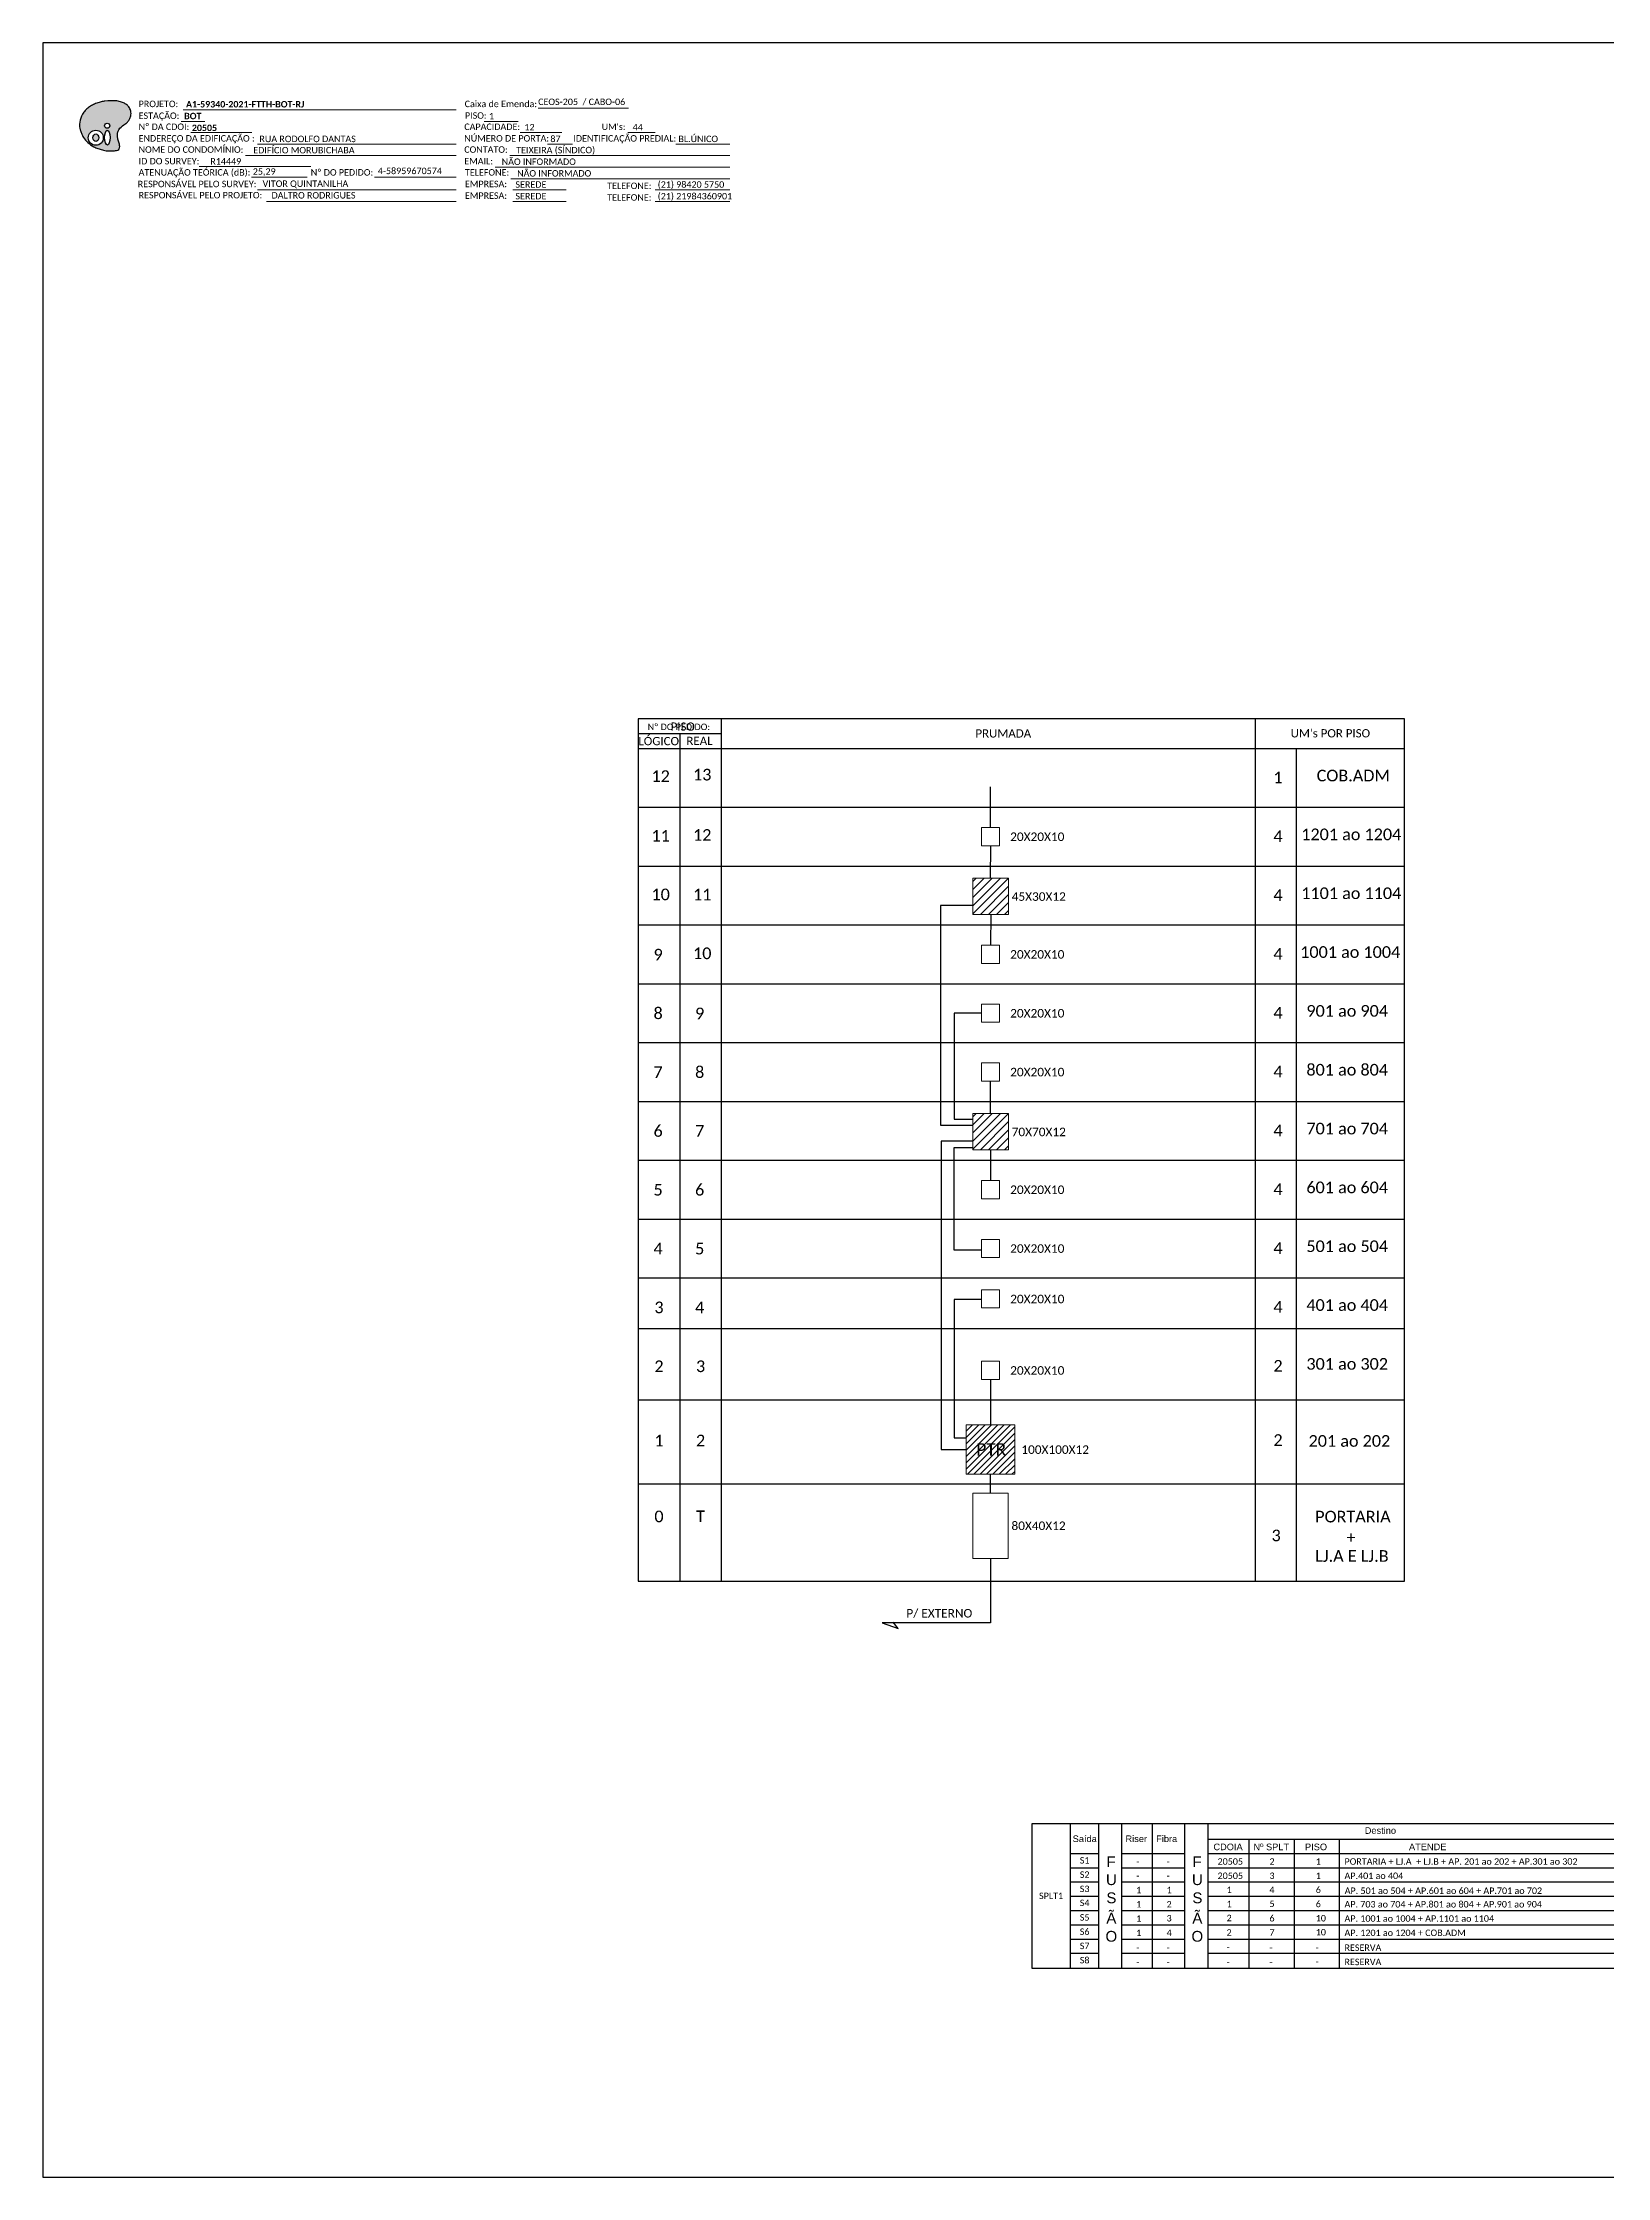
# Model space of a CAD drawing. Header units: metres. Extents: x -1286 to 444, y -503 to 94.
# Drawn here: x -397 to 38, y -500 to 94 of the extents above; entities that cross this region are included whole.
import ezdxf
from ezdxf.enums import TextEntityAlignment as Align

# ---------------------------------------------------------------- set-up
doc = ezdxf.new("R2010")
doc.units = ezdxf.units.M
doc.styles.add('ARIAL', font='arial.ttf')
doc.styles.add('WMF-Calibri0', font='calibri.ttf')
doc.styles.add('WMF-Calibri1', font='calibrib.ttf')

# ---------------------------------------------------------------- blocks, each defined once
blk = doc.blocks.new('OI')
h = blk.add_hatch(color=40)
edge = h.paths.add_edge_path()
edge.add_spline(control_points=[(4.35, -0.67), (3.92, -0.99), (3.26, -1.5), (2.81, -2.59), (2.9, -3.5), (3.06, -4.27), (3.31, -4.85), (3.37, -5.39), (3.4, -5.88), (3.2, -6.4), (2.54, -6.61), (1.65, -6.63), (0.55, -6.67), (-0.56, -6.42), (-1.61, -6.14), (-2.77, -5.61), (-3.92, -4.77), (-4.89, -3.7), (-5.34, -2.65), (-5.6, -1.94), (-5.85, -0.96), (-5.71, 0.47), (-5.1, 2.02), (-4.14, 3.02), (-3.3, 3.61), (-2.37, 4.16), (-1.36, 4.44), (-0.56, 4.7), (0.79, 4.85), (2.24, 4.97), (3.79, 4.57), (4.67, 4.21), (5.44, 3.65), (5.76, 2.99), (6.03, 2.21), (6.01, 1.46), (5.72, 0.64), (5.31, 0.08), (4.88, -0.38), (4.51, -0.55), (4.35, -0.67)], knot_values=[0, 0, 0, 0, 1.60434, 2.417191, 3.427595, 4.282808, 4.776746, 5.304182, 5.888771, 6.258406, 6.858137, 7.79129, 8.986195, 10.124242, 11.187857, 12.242908, 13.953784, 15.414161, 16.515391, 17.349188, 17.675853, 19.552021, 21.515531, 22.568638, 23.63245, 24.621084, 25.782718, 26.745347, 27.142653, 29.870543, 31.004649, 31.921532, 32.709589, 33.801391, 34.042471, 35.192333, 35.971461, 36.628871, 37.254359, 37.836911, 37.836911, 37.836911, 37.836911], degree=3, periodic=0)
h.paths.add_polyline_path([(1.13, -0.87, -1), (-0.04, -0.87, -1)], flags=16)
edge = h.paths.add_edge_path(flags=16)
edge.add_ellipse((0.56, -3.59), major_axis=(-0.02, 1.71), ratio=0.361305, start_angle=0, end_angle=360)
h.paths.add_polyline_path([(-0.36, -3.62, -1), (-3.8, -3.62, -1)], flags=16)
edge = h.paths.add_edge_path(flags=0)
edge.add_ellipse((-2.08, -3.62), major_axis=(0, 0.885), ratio=0.758294, start_angle=0, end_angle=360)
at = {"color": 40}
for centre, radius in [((-2.08, -3.62), 1.72), ((0.54, -0.87), 0.587)]:
    blk.add_circle(centre, radius, dxfattribs=at)
blk.add_ellipse((-2.08, -3.62), major_axis=(0, 0.885), ratio=0.758294, start_param=-3.141592653589792, end_param=3.141592653589792, dxfattribs=at)
blk.add_ellipse((0.56, -3.59), major_axis=(-0.02, 1.71), ratio=0.361305, dxfattribs=at)
at = {"color": 40, "start_tangent": (-0.800898, -0.598801), "end_tangent": (-0.800898, -0.598801)}
blk.add_spline([(4.35, -0.67), (3.2, -1.78), (2.9, -2.54), (2.92, -3.55), (3.12, -4.38), (3.28, -4.85), (3.37, -5.37), (3.35, -5.95), (3.2, -6.29), (2.66, -6.55), (1.73, -6.63), (0.54, -6.62), (-0.58, -6.41), (-1.6, -6.11), (-2.56, -5.67), (-3.95, -4.67), (-4.89, -3.56), (-5.37, -2.56), (-5.64, -1.78), (-5.72, -1.46), (-5.63, 0.42), (-4.84, 2.22), (-4.13, 2.99), (-3.27, 3.62), (-2.4, 4.09), (-1.3, 4.47), (-0.37, 4.72), (0.02, 4.77), (2.75, 4.8), (3.85, 4.53), (4.69, 4.16), (5.31, 3.68), (5.85, 2.73), (5.93, 2.5), (5.94, 1.35), (5.67, 0.62), (5.29, 0.08), (4.84, -0.36), (4.35, -0.67)], degree=3, dxfattribs=at)

msp = doc.modelspace()

# ---------------------------------------------------------------- hatches: boundary and pattern name
h = msp.add_hatch()
h.set_pattern_fill('LINE', color=1, scale=0.5, angle=45)
h.set_pattern_definition([(45, (65.9273, 49.1156), (-1.122532, 1.122532), [])])
h.paths.add_polyline_path([(-138.13, -148.36), (-128.23, -148.36), (-128.23, -138.32), (-138.13, -138.32)])
h = msp.add_hatch()
h.set_pattern_fill('LINE', color=1, scale=0.5, angle=45)
h.set_pattern_definition([(45, (65.9273, -16.3719), (-1.122532, 1.122532), [])])
h.paths.add_polyline_path([(-138.13, -213.85), (-128.23, -213.85), (-128.23, -203.81), (-138.13, -203.81)])
h = msp.add_hatch()
h.set_pattern_fill('ANSI31', color=1, scale=10, style=0)
h.set_pattern_definition([(45, (-751.6422, -688.1421), (-0.8838835, 0.8838835), [])])
h.paths.add_polyline_path([(-126.45, -290.42), (-140.02, -290.42), (-140.02, -304.18), (-126.45, -304.18)])
h.paths.add_polyline_path([(-137.57, -299.83), (-128.14, -299.83), (-128.14, -294.68), (-137.57, -294.68)], flags=24)

# ---------------------------------------------------------------- linework, layer by layer
for p, q in [((-121.68, -401.31), (88.58, -401.31)), ((-121.68, -441.72), (-121.68, -401.31)), ((-111.02, -401.31), (-111.02, -441.72)), ((-103.14, -401.31), (-103.14, -441.72)), ((-96.66, -441.72), (-96.66, -401.31)), ((-88.21, -401.31), (-88.21, -441.72)), ((-79.2, -401.31), (-79.2, -441.72)), ((-72.72, -401.31), (-72.72, -441.72)), ((-111.02, -409.69), (-103.14, -409.69)), ((-96.66, -409.69), (-79.2, -409.69)), ((-72.72, -405.72), (88.58, -405.72)), ((-72.72, -409.69), (88.58, -409.69)), ((-61.31, -405.72), (-61.31, -441.72)), ((-48.74, -405.72), (-48.74, -441.72)), ((-36.19, -405.72), (-36.19, -441.72)), ((-111.02, -413.65), (-103.14, -413.65)), ((-96.66, -413.65), (-79.2, -413.65)), ((-72.72, -413.65), (88.58, -413.65)), ((-111.02, -417.62), (-103.14, -417.62)), ((-111.02, -421.59), (-103.14, -421.59)), ((-96.66, -417.62), (-79.2, -417.62)), ((-96.66, -421.59), (-79.2, -421.59)), ((-72.72, -417.62), (88.58, -417.62)), ((-72.72, -421.59), (88.58, -421.59)), ((-111.02, -425.56), (-103.14, -425.56)), ((-96.66, -425.56), (-79.2, -425.56)), ((-72.72, -425.56), (88.58, -425.56)), ((-111.02, -429.53), (-103.14, -429.53)), ((-111.02, -433.5), (-103.14, -433.5)), ((-96.66, -429.53), (-79.2, -429.53)), ((-96.66, -433.5), (-79.2, -433.5)), ((-72.72, -429.53), (88.58, -429.53)), ((-72.72, -433.5), (88.58, -433.5)), ((-111.02, -437.46), (-103.14, -437.46)), ((-96.66, -437.46), (-79.2, -437.46)), ((-72.72, -437.46), (88.58, -437.46)), ((88.58, -441.72), (-121.68, -441.72))]:
    msp.add_line(p, q)
msp.add_lwpolyline([(-397.08, -499.81), (443.92, -499.81), (443.92, 94.19), (-397.08, 94.19)], close=True)
at = {"color": 7, "lineweight": 0}
for points in [[(-358.49, 72.24), (-351.94, 72.24)], [(-357.97, 75.52), (-282, 75.52)], [(-274.2, 72.28), (-264.72, 72.28)], [(-259.16, 76.01), (-234.02, 76.01)], [(-355.82, 69.17), (-338.85, 69.17)], [(-337.25, 65.93), (-282, 65.93)], [(-264.15, 69.17), (-252.53, 69.17)], [(-256.57, 65.93), (-249.62, 65.93)], [(-234.21, 69.17), (-226.54, 69.17)], [(-220.87, 65.93), (-205.84, 65.93)], [(-353.5, 59.75), (-322.46, 59.75)], [(-340.66, 62.82), (-282, 62.82)], [(-271.08, 59.58), (-205.81, 59.58)], [(-267.04, 62.82), (-205.81, 62.82)], [(-338.97, 56.79), (-323.46, 56.79)], [(-304.74, 56.79), (-281.97, 56.79)], [(-266.79, 56.34), (-205.81, 56.34)], [(-337.25, 53.23), (-282, 53.23)], [(-334.76, 49.99), (-282, 49.99)], [(-266.18, 53.23), (-251.38, 53.23)], [(-266.18, 49.99), (-251.38, 49.99)], [(-226.58, 53.23), (-205.81, 53.23)], [(-226.58, 49.99), (-205.81, 49.99)]]:
    msp.add_lwpolyline(points, dxfattribs=at)
at = {"color": 0}
for points in [[(-17.99, -93.97), (-231.3, -93.97)], [(-231.3, -98.08), (-208.16, -98.08)], [(-231.3, -102.2), (-17.99, -102.2)]]:
    msp.add_lwpolyline(points, dxfattribs=at)
for points in [[(-231.3, -93.97), (-231.3, -102.2)], [(-208.16, -102.2), (-208.16, -93.97)], [(-59.58, -93.97), (-59.58, -102.2)], [(-17.99, -102.2), (-17.99, -93.97)], [(-219.73, -98.08), (-219.73, -102.2)], [(-231.3, -102.2), (-17.99, -102.2)], [(-231.3, -102.2), (-231.3, -333.96), (-17.99, -333.96), (-17.99, -102.2)], [(-219.73, -102.2), (-219.73, -333.96)], [(-208.16, -333.96), (-208.16, -102.2)], [(-59.58, -102.2), (-59.58, -333.96)], [(-48.01, -333.96), (-48.01, -102.2)], [(-231.3, -118.57), (-17.99, -118.57)], [(-231.3, -134.94), (-17.99, -134.94)], [(-231.3, -151.31), (-17.99, -151.31)], [(-231.3, -167.68), (-17.99, -167.68)], [(-231.3, -184.06), (-17.99, -184.06)], [(-231.3, -200.43), (-17.99, -200.43)], [(-231.3, -216.8), (-17.99, -216.8)], [(-231.3, -233.17), (-17.99, -233.17)], [(-231.3, -249.54), (-17.99, -249.54)], [(-231.3, -263.57), (-17.99, -263.57)], [(-231.3, -283.46), (-17.99, -283.46)], [(-231.3, -306.87), (-17.99, -306.87)]]:
    msp.add_lwpolyline(points)
at = {"color": 3}
for points in [[(-133.24, -124.2), (-133.24, -112.87)], [(-133.24, -129.27), (-133.3, -138.32)], [(-138.15, -145.94), (-147.17, -145.94), (-147.17, -207.07), (-138.13, -207.07)], [(-133.18, -148.36), (-133.24, -156.94)], [(-135.72, -175.85), (-143.38, -175.85), (-143.38, -205.32), (-138.13, -205.32)], [(-133.3, -194.76), (-133.3, -203.81)], [(-138.13, -211.49), (-147.01, -211.49), (-147.01, -297.3), (-140.02, -297.3)], [(-135.72, -241.78), (-143.38, -241.78), (-143.38, -213.2), (-138.13, -213.2)], [(-133.24, -213.85), (-133.24, -222.43)], [(-135.72, -255.5), (-143.38, -255.5), (-143.38, -293.99), (-140.02, -293.99)], [(-133.24, -277.79), (-133.24, -290.42)], [(-133.24, -309.47), (-133.24, -304.18)]]:
    msp.add_lwpolyline(points, dxfattribs=at)
at = {"lineweight": 0}
for points in [[(-130.75, -124.2), (-135.72, -124.2), (-135.72, -129.27), (-130.75, -129.27)], [(-130.75, -156.94), (-135.72, -156.94), (-135.72, -162.01), (-130.75, -162.01)], [(-130.75, -173.31), (-135.72, -173.31), (-135.72, -178.38), (-130.75, -178.38)], [(-130.75, -189.69), (-135.72, -189.69), (-135.72, -194.76), (-130.75, -194.76)], [(-130.75, -222.43), (-135.72, -222.43), (-135.72, -227.5), (-130.75, -227.5)], [(-130.75, -238.8), (-135.72, -238.8), (-135.72, -243.87), (-130.75, -243.87)], [(-130.75, -252.83), (-135.72, -252.83), (-135.72, -257.9), (-130.75, -257.9)], [(-130.75, -272.72), (-135.72, -272.72), (-135.72, -277.79), (-130.75, -277.79)]]:
    msp.add_lwpolyline(points, close=True, dxfattribs=at)
at = {"color": 1, "lineweight": 0}
for points in [[(-128.23, -138.32), (-138.13, -138.32), (-138.13, -148.36), (-128.23, -148.36)], [(-128.23, -203.81), (-138.13, -203.81), (-138.13, -213.85), (-128.23, -213.85)], [(-140.02, -290.42), (-126.45, -290.42), (-126.45, -304.18), (-140.02, -304.18)]]:
    msp.add_lwpolyline(points, close=True, dxfattribs=at)
at = {"color": 7, "lineweight": 0}
msp.add_lwpolyline([(-128.28, -309.47), (-138.19, -309.47), (-138.19, -327.6), (-128.28, -327.6)], close=True, dxfattribs=at)
at = {"color": 1}
for points in [[(-133.24, -327.6), (-133.24, -345.52), (-163.37, -345.52)], [(-163.37, -345.52), (-158.96, -347.11)], [(-158.96, -347.11), (-160.37, -345.29)]]:
    msp.add_lwpolyline(points, dxfattribs=at)

# ---------------------------------------------------------------- block references
at = {"color": 7, "xscale": 1.213923925163967, "yscale": 1.213923925163967, "zscale": 1.213923925163967, "rotation": 0.1532896023949059}
msp.add_blockref('OI', (-379.77, 72.14), dxfattribs=at)

# ---------------------------------------------------------------- texts
at = {"color": 7, "lineweight": 0, "style": 'WMF-Calibri0'}
for s, height, p in [('PROJETO:', 1.793, (-370.37, 76.26)), ('Caixa de Emenda:', 1.7927, (-279.61, 76.26)), ('ESTAÇÃO:', 1.793, (-370.37, 72.98)), ('Nº DA CDOI:', 1.7927, (-370.37, 69.91)), ('CAPACIDADE:', 1.7927, (-279.72, 69.91)), ('PISO:', 1.793, (-279.54, 73.03)), ("UM's:", 1.793, (-241.48, 69.91)), ('ENDEREÇO DA EDIFICAÇÃO :', 1.7927, (-370.37, 66.68)), ('NOME DO CONDOMÍNIO:', 1.7927, (-370.37, 63.56)), ('CONTATO:', 1.793, (-279.72, 63.56)), ('NÚMERO DE PORTA:', 1.7927, (-279.72, 66.68)), ('IDENTIFICAÇÃO PREDIAL:', 1.7927, (-249.35, 66.68)), ('ATENUAÇÃO TEÓRICA (dB):', 1.7927, (-370.37, 57.21)), ('ID DO SURVEY:', 1.7927, (-370.37, 60.33)), ('EMAIL:', 1.793, (-279.72, 60.33)), ('RESPONSÁVEL PELO SURVEY:', 1.7927, (-370.61, 53.98)), ('Nº DO PEDIDO:', 1.7927, (-322.45, 57.21)), ('TELEFONE:', 1.793, (-279.54, 57.21)), ('EMPRESA:', 1.793, (-279.54, 53.98)), ('TELEFONE:', 1.793, (-239.94, 53.47)), ('RESPONSÁVEL PELO PROJETO:', 1.7927, (-370.37, 50.87)), ('EMPRESA:', 1.793, (-279.54, 50.74)), ('TELEFONE:', 1.793, (-239.94, 50.24)), ('Nº DO PEDIDO:', 1.7927, (-228.67, -97.09))]:
    msp.add_text(s, height=height, dxfattribs=at).set_placement(p)
at = {"color": 7}
for s, height, style, p in [('A1-59340-2021-FTTH-BOT-RJ', 1.7927, 'WMF-Calibri1', (-357.17, 76.17)), ('CEOS-205  / CABO-06', 1.7927, 'WMF-Calibri0', (-259.15, 76.85)), ('BOT', 1.793, 'WMF-Calibri1', (-357.69, 72.89)), ('1', 1.79, 'WMF-Calibri0', (-272.85, 72.88)), ('12', 1.793, 'WMF-Calibri0', (-262.98, 69.79)), ('44', 1.793, 'WMF-Calibri0', (-232.86, 69.77)), ('EDIFÍCIO MORUBICHABA', 1.7927, 'WMF-Calibri0', (-338.46, 63.39)), ('RUA RODOLFO DANTAS', 1.7927, 'WMF-Calibri0', (-336.74, 66.52)), ('TEIXEIRA (SÍNDICO)', 1.7927, 'WMF-Calibri0', (-265.26, 63.42)), ('87', 1.793, 'WMF-Calibri0', (-255.75, 66.53)), ('BL.ÚNICO', 1.793, 'WMF-Calibri0', (-220.11, 66.53)), ('R14449', 1.793, 'WMF-Calibri0', (-350.41, 60.28)), ('4-58959670574 ', 1.7927, 'WMF-Calibri0', (-303.79, 57.62)), ('NÃO INFORMADO', 1.7927, 'WMF-Calibri0', (-269.3, 60.18)), ('25,29', 1.793, 'WMF-Calibri0', (-338.59, 57.45)), ('VITOR QUINTANILHA', 1.7927, 'WMF-Calibri0', (-335.86, 54.07)), ('SEREDE', 1.793, 'WMF-Calibri0', (-265.48, 53.83)), ('NÃO INFORMADO', 1.7927, 'WMF-Calibri0', (-265.01, 56.94)), ('(21) 98420 5750', 1.7927, 'WMF-Calibri0', (-225.88, 53.83)), ('DALTRO RODRIGUES', 1.7927, 'WMF-Calibri0', (-333.37, 50.83)), ('SEREDE', 1.793, 'WMF-Calibri0', (-265.48, 50.59)), ('(21) 21984360901', 1.7927, 'WMF-Calibri0', (-225.88, 50.59)), ('COB.ADM', 3.24, 'WMF-Calibri0', (-42.44, -111.36)), ('1201 ao 1204', 3.24, 'WMF-Calibri0', (-46.73, -127.73)), ('20X20X10', 2.373, 'WMF-Calibri0', (-127.75, -127.95)), ('45X30X12', 2.373, 'WMF-Calibri0', (-127.34, -144.6)), ('1101 ao 1104', 3.24, 'WMF-Calibri0', (-46.73, -144.1)), ('20X20X10', 2.373, 'WMF-Calibri0', (-127.75, -160.69)), ('1001 ao 1004', 3.24, 'WMF-Calibri0', (-47.02, -160.47)), ('20X20X10', 2.373, 'WMF-Calibri0', (-127.75, -177.07)), ('901 ao 904', 3.24, 'WMF-Calibri0', (-45.3, -176.84)), ('801 ao 804', 3.24, 'WMF-Calibri0', (-45.3, -193.22)), ('20X20X10', 2.373, 'WMF-Calibri0', (-127.75, -193.44)), ('70X70X12', 2.373, 'WMF-Calibri0', (-127.34, -210.09)), ('701 ao 704', 3.24, 'WMF-Calibri0', (-45.3, -209.59)), ('20X20X10', 2.373, 'WMF-Calibri0', (-127.75, -226.18)), ('601 ao 604', 3.24, 'WMF-Calibri0', (-45.3, -225.96)), ('20X20X10', 2.373, 'WMF-Calibri0', (-127.75, -242.55)), ('501 ao 504', 3.24, 'WMF-Calibri0', (-45.3, -242.33)), ('20X20X10', 2.373, 'WMF-Calibri0', (-127.75, -256.58)), ('401 ao 404', 3.24, 'WMF-Calibri0', (-45.3, -258.7)), ('301 ao 302', 3.24, 'WMF-Calibri0', (-45.3, -275.07)), ('20X20X10', 2.373, 'WMF-Calibri0', (-127.75, -276.47)), ('PTR', 3.433, 'WMF-Calibri0', (-137.16, -298.95)), ('100X100X12', 2.373, 'WMF-Calibri0', (-124.65, -298.49)), ('201 ao 202', 3.24, 'WMF-Calibri0', (-44.69, -296.51)), ('PORTARIA', 3.24, 'WMF-Calibri0', (-42.85, -317.57)), ('80X40X12', 2.373, 'WMF-Calibri0', (-127.4, -319.69)), ('+', 3.24, 'WMF-Calibri0', (-34.12, -323.38)), ('LJ.A E LJ.B', 3.24, 'WMF-Calibri0', (-42.85, -328.53)), ('P/ EXTERNO', 2.373, 'WMF-Calibri0', (-156.66, -344.03)), ('-', 1.79, 'WMF-Calibri0', (-92.67, -412.82)), ('-', 1.79, 'WMF-Calibri0', (-84.21, -412.82)), ('20505', 1.793, 'WMF-Calibri0', (-70.03, -412.82)), ('20505', 1.793, 'WMF-Calibri0', (-70.03, -416.79)), ('2', 1.79, 'WMF-Calibri0', (-55.58, -412.82)), ('3', 1.79, 'WMF-Calibri0', (-55.58, -416.79)), ('1', 1.79, 'WMF-Calibri0', (-42.69, -412.82)), ('1', 1.79, 'WMF-Calibri0', (-42.69, -416.79)), ('AP.401 ao 404', 1.7927, 'WMF-Calibri0', (-34.69, -416.79)), ('PORTARIA + LJ.A  + LJ.B + AP. 201 ao 202 + AP.301 ao 302', 1.7927, 'WMF-Calibri0', (-34.69, -412.82)), ('-', 1.79, 'WMF-Calibri0', (-92.67, -416.79)), ('1', 1.79, 'WMF-Calibri0', (-92.67, -420.75)), ('-', 1.79, 'WMF-Calibri0', (-84.21, -416.79)), ('1', 1.79, 'WMF-Calibri0', (-84.21, -420.75)), ('1', 1.79, 'WMF-Calibri0', (-67.51, -420.68)), ('4', 1.79, 'WMF-Calibri0', (-55.58, -420.68)), ('6', 1.79, 'WMF-Calibri0', (-42.69, -420.68)), ('AP. 501 ao 504 + AP.601 ao 604 + AP.701 ao 702', 1.7927, 'WMF-Calibri0', (-34.64, -420.95)), ('1', 1.79, 'WMF-Calibri0', (-92.67, -424.72)), ('1', 1.79, 'WMF-Calibri0', (-92.67, -428.69)), ('2', 1.79, 'WMF-Calibri0', (-84.21, -424.72)), ('3', 1.79, 'WMF-Calibri0', (-84.21, -428.61)), ('2', 1.79, 'WMF-Calibri0', (-67.51, -428.53)), ('1', 1.79, 'WMF-Calibri0', (-67.51, -424.64)), ('6', 1.79, 'WMF-Calibri0', (-55.58, -428.61)), ('5', 1.79, 'WMF-Calibri0', (-55.58, -424.57)), ('6', 1.79, 'WMF-Calibri0', (-42.69, -424.64)), ('10', 1.793, 'WMF-Calibri0', (-42.69, -428.61)), ('AP. 703 ao 704 + AP.801 ao 804 + AP.901 ao 904', 1.7927, 'WMF-Calibri0', (-34.69, -424.72)), ('AP. 1001 ao 1004 + AP.1101 ao 1104', 1.7927, 'WMF-Calibri0', (-34.69, -428.69)), ('1', 1.79, 'WMF-Calibri0', (-92.67, -432.66)), ('4', 1.79, 'WMF-Calibri0', (-84.21, -432.66)), ('2', 1.79, 'WMF-Calibri0', (-67.51, -432.58)), ('7', 1.79, 'WMF-Calibri0', (-55.58, -432.58)), ('10', 1.793, 'WMF-Calibri0', (-42.69, -432.5)), ('AP. 1201 ao 1204 + COB.ADM', 1.7927, 'WMF-Calibri0', (-34.69, -432.66)), ('-', 1.79, 'WMF-Calibri0', (-92.67, -436.8)), ('-', 1.79, 'WMF-Calibri0', (-84.21, -436.8)), ('-', 1.79, 'WMF-Calibri0', (-67.51, -436.72)), ('-', 1.79, 'WMF-Calibri0', (-55.58, -436.8)), ('-', 1.79, 'WMF-Calibri0', (-42.69, -436.8)), ('RESERVA', 1.793, 'WMF-Calibri0', (-34.69, -436.8)), ('RESERVA', 1.793, 'WMF-Calibri0', (-34.69, -440.77)), ('-', 1.79, 'WMF-Calibri0', (-92.67, -440.77)), ('-', 1.79, 'WMF-Calibri0', (-84.21, -440.77)), ('-', 1.79, 'WMF-Calibri0', (-67.51, -440.77)), ('-', 1.79, 'WMF-Calibri0', (-55.58, -440.77)), ('-', 1.79, 'WMF-Calibri0', (-42.69, -440.69))]:
    msp.add_text(s, height=height, dxfattribs=dict(at, style=style)).set_placement(p)
at = {"color": 7, "style": 'WMF-Calibri1'}
msp.add_text('20505', height=1.793, dxfattribs=at).set_placement((-352.04, 69.6), align=Align.CENTER)
at = {"color": 0, "style": 'WMF-Calibri0'}
for s, p in [('     PISO', (-226.34, -97.27)), ('  LÓGICO', (-232.88, -101.3)), ('    REAL', (-221.12, -101.25)), ('PRUMADA', (-137.43, -99.16)), ("UM's POR PISO", (-49.69, -99.13))]:
    msp.add_text(s, height=2.3, dxfattribs=at).set_placement(p)
at = {"color": 7, "style": 'WMF-Calibri0'}
for s, p in [('12', (-225.05, -109.9)), ('13', (-213.48, -109.48)), ('12', (-213.48, -126.27)), ('11', (-225.05, -126.49)), ('10', (-225.05, -142.82)), ('11', (-213.48, -142.86)), ('10', (-213.48, -159.2))]:
    msp.add_text(s, height=3.24, dxfattribs=at).set_placement(p, align=Align.MIDDLE_CENTER)
at = {"style": 'ARIAL'}
for s, p in [('Destino', (-24.7, -403.31)), ('Saída', (-107, -405.6)), ('Riser', (-92.65, -405.6)), ('Fibra', (-84.19, -405.6)), ('CDOIA', (-67.11, -407.86)), ('Nº SPLT', (-55.08, -407.86)), ('PISO', (-42.62, -407.86)), ('ATENDE', (-11.53, -407.86))]:
    msp.add_text(s, height=1.84, dxfattribs=at).set_placement(p, align=Align.MIDDLE_CENTER)
at = {"linetype": 'Continuous', "style": 'ARIAL'}
for s, p in [('U', (-101.1, -418.49)), ('F', (-100.95, -413.49)), ('U', (-77.16, -418.49)), ('F', (-77.01, -413.49)), ('S', (-100.98, -423.54)), ('S', (-77.04, -423.54)), ('Ã', (-100.99, -429.19)), ('Ã', (-77.05, -429.19)), ('O', (-101.23, -434.24)), ('O', (-77.29, -434.24))]:
    msp.add_text(s, height=3, dxfattribs=at).set_placement(p)
at = {"color": 7, "style": 'WMF-Calibri0'}
for tag, flags, p in [('1', 4, (-53.2, -110.27)), ('4', 4, (-53.2, -126.64)), ('4', 4, (-53.2, -143.01)), ('9', 4, (-225.76, -159.58)), ('4', 4, (-53.2, -159.38)), ('8', 4, (-225.76, -175.88)), ('9', 4, (-214.19, -175.95)), ('4', 4, (-53.2, -175.76)), ('7', 4, (-225.76, -192.26)), ('8', 4, (-214.19, -192.26)), ('4', 4, (-53.2, -192.13)), ('6', 4, (-225.76, -208.63)), ('7', 4, (-214.19, -208.63)), ('4', 4, (-53.2, -208.5)), ('5', 4, (-225.76, -225)), ('6', 4, (-214.19, -225)), ('4', 4, (-53.2, -224.87)), ('4', 4, (-225.76, -241.37)), ('5', 4, (-214.19, -241.37)), ('4', 4, (-53.2, -241.24)), ('3', 4, (-225.52, -257.74)), ('4', 4, (-214.19, -257.74)), ('4', 4, (-53.2, -257.62)), ('2', 4, (-225.52, -274.12)), ('3', 4, (-213.94, -274.12)), ('2', 4, (-53.2, -273.99)), ('1', 4, (-225.52, -294.79)), ('2', 4, (-213.94, -294.78)), ('2', 4, (-53.2, -294.66)), ('0', 4, (-225.52, -315.91)), ('T', 12, (-213.94, -315.87)), ('3', 4, (-53.72, -321.2))]:
    msp.add_attdef(tag, text='XX', height=3.24, dxfattribs=dict(at, flags=flags)).set_placement(p, align=Align.MIDDLE_CENTER)
at = {"color": 7, "lineweight": 0, "style": 'WMF-Calibri0', "flags": 8}
for tag, p, s in [('S1', (-108.38, -412.5), 'S1'), ('S2', (-108.38, -416.47), 'S2'), ('SPLT1', (-119.72, -422.38), 'XX'), ('S3', (-108.38, -420.44), 'S3'), ('S4', (-108.38, -424.33), 'S4'), ('S5', (-108.38, -428.38), 'S5'), ('S6', (-108.38, -432.35), 'S6'), ('S7', (-108.38, -436.31), 'S7'), ('S8', (-108.38, -440.28), 'S8')]:
    msp.add_attdef(tag, p, s, height=1.793, dxfattribs=at)

doc.saveas('drawing.dxf')
